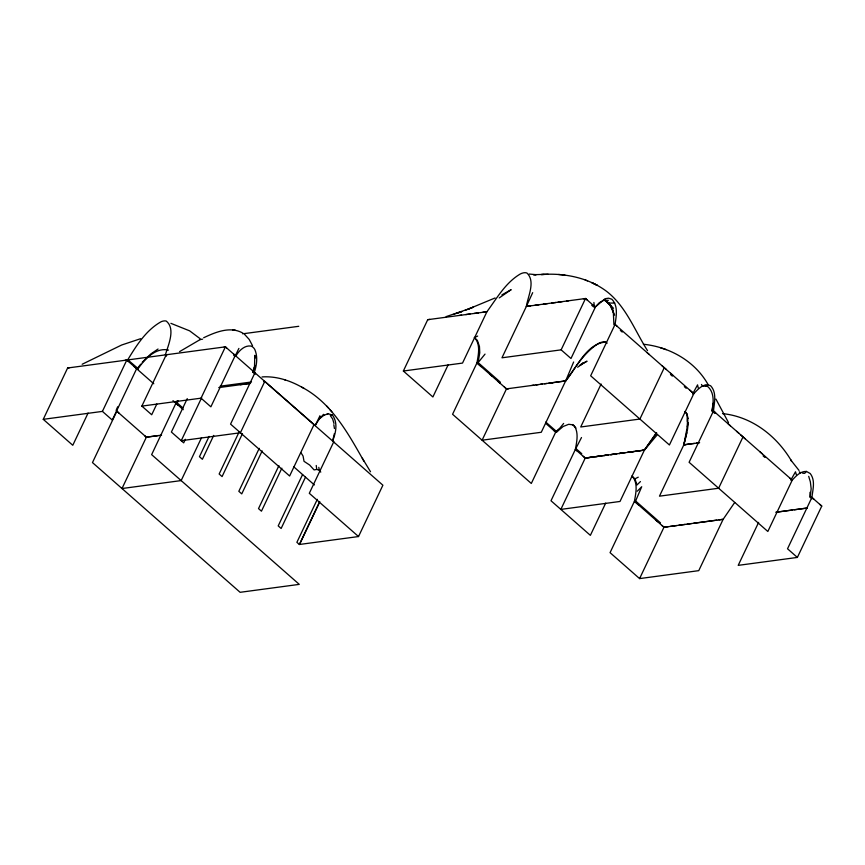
<?xml version="1.0" encoding="UTF-8"?>
<svg xmlns="http://www.w3.org/2000/svg" width="865" height="865" viewBox="0 0 865 865"><rect width="100%" height="100%" fill="white"/><g stroke="black" fill="none" stroke-linecap="round" stroke-linejoin="round"><path stroke-width="1.3" d="M688.216 422.412L687.545 429.278L683.847 444.805L659.465 496.175L718.631 488.238L743.003 436.901L745.143 438.771M687.21 426.964L687.643 418.065L687.491 421.709L686.983 414.324M688.097 422.671L683.847 444.794L694.4 443.41M713.052 403.328L712.036 410.972L714.804 413.416M715.582 412.8L713.484 410.929C714.339 402.668 716.955 392.58 710.641 385.779L707.602 384.644C701.699 384.871 697.601 389.715 693.806 393.64L692.649 393.943L697.558 384.871L698.304 388.212M809.986 492.347L810.17 497.202L811.911 497.429L821.75 506.09L797.368 557.428L787.528 548.778L811.911 497.44C812.786 489.504 815.63 480.507 810.213 473.523L806.418 471.425C800.374 471.198 795.995 476.042 792.232 480.129L767.839 531.478L689.102 462.288L713.474 410.951L792.221 480.14L790.783 480.172L795.497 471.803L796.395 474.896M608.906 303.356L612.193 308.275L613.328 311.746L613.901 324.753L615.047 324.451L693.795 393.651L669.413 444.988L590.665 375.799L615.047 324.462C616.28 316.157 618.345 305.907 611.847 299.225L608.582 298.187L605.024 298.717L594.515 307.713L599.369 302.653L603.759 300.328L608.365 300.296M545.653 423.299L555.698 432.122L531.315 483.459L452.579 414.27L476.95 362.932C478.323 354.845 480.713 345.049 474.95 338.096M637.267 491.201L641.722 486.736L635.602 500.986L634.445 501.289L663.963 527.261L723.14 519.314L698.758 570.651L639.592 578.599L610.063 552.649L634.434 501.311C635.818 493.255 638.175 483.557 632.542 476.561M605.684 503.116L590.373 535.349L551.005 500.759L575.376 449.422C576.75 441.647 578.912 432.705 574.187 425.634L572.284 424.51M334.387 442.577L332.636 440.869L334.398 433.549M183.002 408.053L177.379 403.101L177.985 400.636M685.956 444.545L683.847 444.805L686.907 432.76M532.689 292.651L526.363 306.426L585.519 298.512L595.358 307.161L570.987 358.499L561.136 349.849L501.97 357.796L526.353 306.459C527.877 296.414 535.738 281.514 527.001 273.07A14.662 7.417 -49.8 0 0 520.341 273.956C505.549 282.639 496.834 298.295 486.93 311.714L482.681 312.308M254.916 365.527L252.84 372.145L255.218 374.242M255.24 373.042L254.364 372.123C256.851 365.052 257.846 356.769 254.894 349.676A7.839 5.893 82.4 0 0 250.742 346.032C244.319 345.221 238.945 350.876 235.918 355.915L234.945 356.423L233.745 355.374M332.636 440.869C335.944 432.868 337.999 422.617 332.474 415.114L328.192 413.74L327.089 414.097M161.582 435.138L146.369 437.193L116.84 411.243L92.469 462.58L240.113 592.309L299.279 584.372L151.635 454.644L176.925 401.133M504.371 387.023L506.479 388.872L508.598 388.59L506.479 388.872L482.108 440.209L541.274 432.273L565.645 380.935L573.636 362.003M117.662 406.788L116.148 410.334L118.992 413.113M166.285 356.175L165.42 354.726C168.253 345.038 175.822 328.797 166.231 321.056A14.673 7.309 -48.7 0 0 161.301 321.639C146.25 329.943 136.454 345.459 127.771 359.775L125.101 360.283M317.304 499.343L296.89 542.323L299.355 544.485L358.521 536.549L382.892 485.211L225.408 346.833L67.632 367.993L43.25 419.33L102.416 411.394L112.266 420.044L136.638 368.706L137.665 369.312L138.011 368.512L127.771 359.775M577.355 451.141L575.387 449.4L581.496 437.528M88.089 413.048L72.779 445.28L43.25 419.33M102.416 411.394L126.798 360.056L128.204 361.289M156.814 404.009L151.71 414.757L141.86 406.107L166.242 354.769L167.453 354.607M158.208 435.592L146.369 437.182L121.997 488.53L181.163 480.583L201.567 437.604M187.262 398.624L171.389 432.046L183.694 442.858L185.402 439.279M141.86 406.107L201.037 398.17L225.408 346.833L226.598 347.881M201.642 397.716L181.239 440.696L240.405 432.76L264.776 381.422L315.163 425.504L319.434 418.79L323.564 414.346L323.878 415.297L319.434 418.79L319.964 415.849L315.163 425.504M235.248 355.483L210.876 406.82L201.037 398.17M209.092 436.414L199.458 456.709L202.388 459.283L213.72 435.409M254.937 372.772L230.566 424.11L289.624 476.01L313.995 424.672M238.989 432.219L219.148 474.009L222.078 476.583L242.481 433.603M259.24 448.329L238.827 491.309L241.757 493.883L262.171 450.903M278.919 465.619L258.516 508.598L261.446 511.183L281.849 468.192M302.577 474.561L278.206 525.898L281.136 528.472L305.507 477.134M333.685 441.961L309.302 493.299L358.521 536.549M299.355 544.485L319.758 501.505M299.55 544.463L319.39 502.673M403.36 371.02L427.732 319.682L486.909 311.746L462.526 363.084L403.36 371.02L432.889 396.97L448.189 364.738M561.136 349.849L585.519 298.512L587.486 300.242M601.121 384.006L580.718 426.986L639.884 419.049L664.266 367.712L662.125 365.83M656.167 433.041L644.414 450.092L620.01 501.462L560.844 509.399L585.227 458.061L591.563 457.207M639.592 578.599L663.963 527.261L668.191 526.688M758.616 522.384L738.202 565.364L797.368 557.428M234.945 356.423L238.902 348.4M563.537 381.216L565.678 380.892C576.641 368.036 586.416 343.351 605.641 342.097M548.745 383.195L565.667 380.903C575.539 367.441 584.351 351.99 599.023 343.146A14.878 6.823 -43.8 0 1 605.619 342.205L607.144 343.167M629.601 452.103L627.493 452.384L644.414 450.092L656.686 432.889M137.665 369.312C144.25 359.689 155.43 347.103 168.534 350.098M734.666 502.522L723.162 519.281L718.912 519.876M140.714 364.187L136.984 368.944L133.643 366.079M563.645 423.439L556.855 431.797L555.708 432.111L553.557 430.24M485.027 354.109L478.107 362.608L476.95 362.911L481.167 366.63M642.284 450.395L644.414 450.092L656.935 435.203M806.418 471.425L804.71 473.328L802.677 473.252M142.206 362.284L150.953 353.85L158.068 349.017M555.708 432.111L558.52 429.256M640.435 481.567L636.986 484.962L634.932 478.832L631.818 476.074M499.192 297.938L511.172 289.656L501.927 294.857M577.625 367.236L583.778 362.63L579.647 365.581L587.043 361.181L581.107 364.241M200.637 339.296L179.552 351.644M203.643 337.772C215.472 332.138 230.641 325.802 243.065 333.274M634.932 478.832L638.262 477.177M82.164 364.252L121.641 345.016L140.66 338.691M477.664 336.074L474.236 337.631L477.361 340.356L479.459 346.497L479.761 352.758L478.107 362.608L500.262 382.092M495.094 297.96L468.365 309.054L446.124 316.622M468.365 309.054L473.242 307.205L465.121 310.275M323.878 415.297L328.192 413.74M457.163 313.152L461.856 311.573L453.865 314.244M332.474 415.114L330.322 415.622L332.668 418.984L333.966 423.472M320.785 472.117L319.369 470.279L316.731 469.425L314.071 469.911L309.681 465.056L304.026 461.326L303.074 456.082L301.182 453.033M614.777 303.031L609.036 303.107L603.835 299.982M175.184 402.29L176.006 403.306L177.379 403.101M427.753 319.693L429.851 319.401M465.781 314.579L469.998 314.017M474.225 313.444L478.453 312.881M534.808 305.313L539.036 304.75M543.263 304.188L547.48 303.615M600.018 456.071L595.79 456.644M583.259 456.331L585.227 458.061L608.463 454.936M614.81 454.093L610.582 454.655L616.918 453.801M631.72 451.822L633.84 451.541M621.146 453.238L619.037 453.519L625.373 452.665M670.31 526.407L676.646 525.552M678.765 525.271L685.102 524.417M687.21 524.136L691.438 523.563M693.557 523.282L716.793 520.157M794.275 509.766L806.959 508.069M199.901 339.556L202.583 339.199M242.654 333.825L298.749 326.3M67.632 368.003L69.319 367.766M551.708 303.053L555.935 302.48M558.055 302.199L562.272 301.636M566.499 301.063L568.619 300.782M220.121 386.201L251.51 381.995M218.758 387.596L250.32 383.368M263.576 381.584L264.776 381.422M240.297 384.709L250.504 383.336M531.845 385.466L533.954 385.185M536.062 384.903L538.181 384.611M544.518 383.768L546.637 383.476M550.854 382.914L552.973 382.633M565.645 380.935L506.479 388.872L476.95 362.932M644.393 450.124L585.227 458.061L575.376 449.422M683.837 444.837L699.612 442.718M640.176 450.687L635.948 451.249M688.064 444.264L690.184 443.972M777.376 512.037L792.167 510.047M775.732 512.264L807.283 508.025M459.445 315.422L461.553 315.141M224.197 346.995L225.408 346.833M540.301 384.33L542.409 384.049M604.246 455.509L606.354 455.228M530.58 305.886L526.363 306.426M583.41 298.803L585.519 298.522M548.118 274.259L541.349 274.529C564.067 272.832 588.124 277.47 606.614 291.364C626.087 306.426 634.726 330.506 647.528 350.671M262.041 376.935C276.887 375.886 291.473 380.989 304.08 388.493M544.128 274.41L533.446 274.681L536.214 274.692L529.164 274.032M713.484 410.929L712.036 410.972C713.56 402.657 714.641 392.256 707.354 386.212L705.267 385.466M254.364 372.123L252.84 372.145L254.537 366.544L254.786 355.342L255.143 358.078M707.354 386.212L702.488 386.114L701.472 384.46M165.42 354.726L166.242 354.769M564.932 275.092L558.585 274.475M232.793 329.933L235.464 330.268M643.387 344.248C669.726 346.941 695.146 361.256 708.219 384.784M722.513 413.621C751.966 416.562 776.867 436.09 791.572 461.099L790.772 460.018L799.022 470.419M284.358 379.649L285.266 379.94M666.212 349.655L660.449 347.752M585.216 280.022L587.53 280.833M170.913 323.348L189.651 330.852L199.837 338.485M301.723 387.131C331.36 402.603 348.011 433.149 363.884 461.132M613.501 308.297L607.046 301.853L609.036 303.107M799.249 471.814L800.763 472.841M235.918 355.915L233.755 354.163M684.604 411.491L687.405 414.638M593.39 305.432L595.369 307.151M693.806 393.64L689.567 389.942M790.08 478.259L792.232 480.129M591.746 305.291L593.595 306.913M647.139 352.661L649.28 354.542M670.591 373.269L672.7 375.118M664.266 367.712L666.374 369.56M728.244 423.926L730.352 425.775M736.677 431.332L738.786 433.192M760.119 451.941L762.26 453.822M684.334 386.655L686.183 388.277M489.612 374.048L491.72 375.897M498.045 381.465L500.154 383.314M638.662 505.019L634.445 501.289M655.529 519.843L657.649 521.692M661.866 525.401L663.963 527.25M127.339 360.662L126.798 360.056L128.507 361.559M176.006 403.306L177.422 404.539M144.66 435.679L146.369 437.182M620.367 330.441L622.205 332.063M670.483 374.491L672.332 376.113M763.081 455.844L764.93 457.466M581.767 453.714L576.241 448.838M545.772 422.077L556.855 431.797L563.191 426.467L568.705 424.304L572.771 424.823L575.96 427.991M660.514 522.903L635.602 500.986M244.73 334.528L249.207 339.448L252.548 345.74M293.711 466.765L314.373 484.93M126.798 360.056L153.797 383.79M172.978 400.646L183.283 409.686M178.147 405.177L175.325 402.409M819.782 504.36L821.739 506.079M740.894 435.041L742.992 436.89M812.008 498.835L810.17 497.202L811.165 488.747L810.364 481.859L808.699 476.334M811.911 497.429L813.879 499.17M615.047 324.451L617.188 326.343M605.251 300.166L611.479 306.826M607.046 301.853L609.803 304.696L614.669 315.217M326.7 406.031L328.678 408.193M331.868 411.87L329.933 409.61M685.48 411.989L686.821 413.697L688.064 418.238M370.523 471.76L362.294 458.19M728.503 422.596L715.917 399.079M612.193 308.275L613.642 313.368M318.796 467.36L319.369 470.279M333.825 424.726L334.431 428.543M316.244 465.467L316.731 469.425M593.898 302.469L594.363 306.405M698.628 442.848L696.52 443.129L698.628 442.848M597.401 285.418L592.017 282.736L597.401 285.418"/></g></svg>
